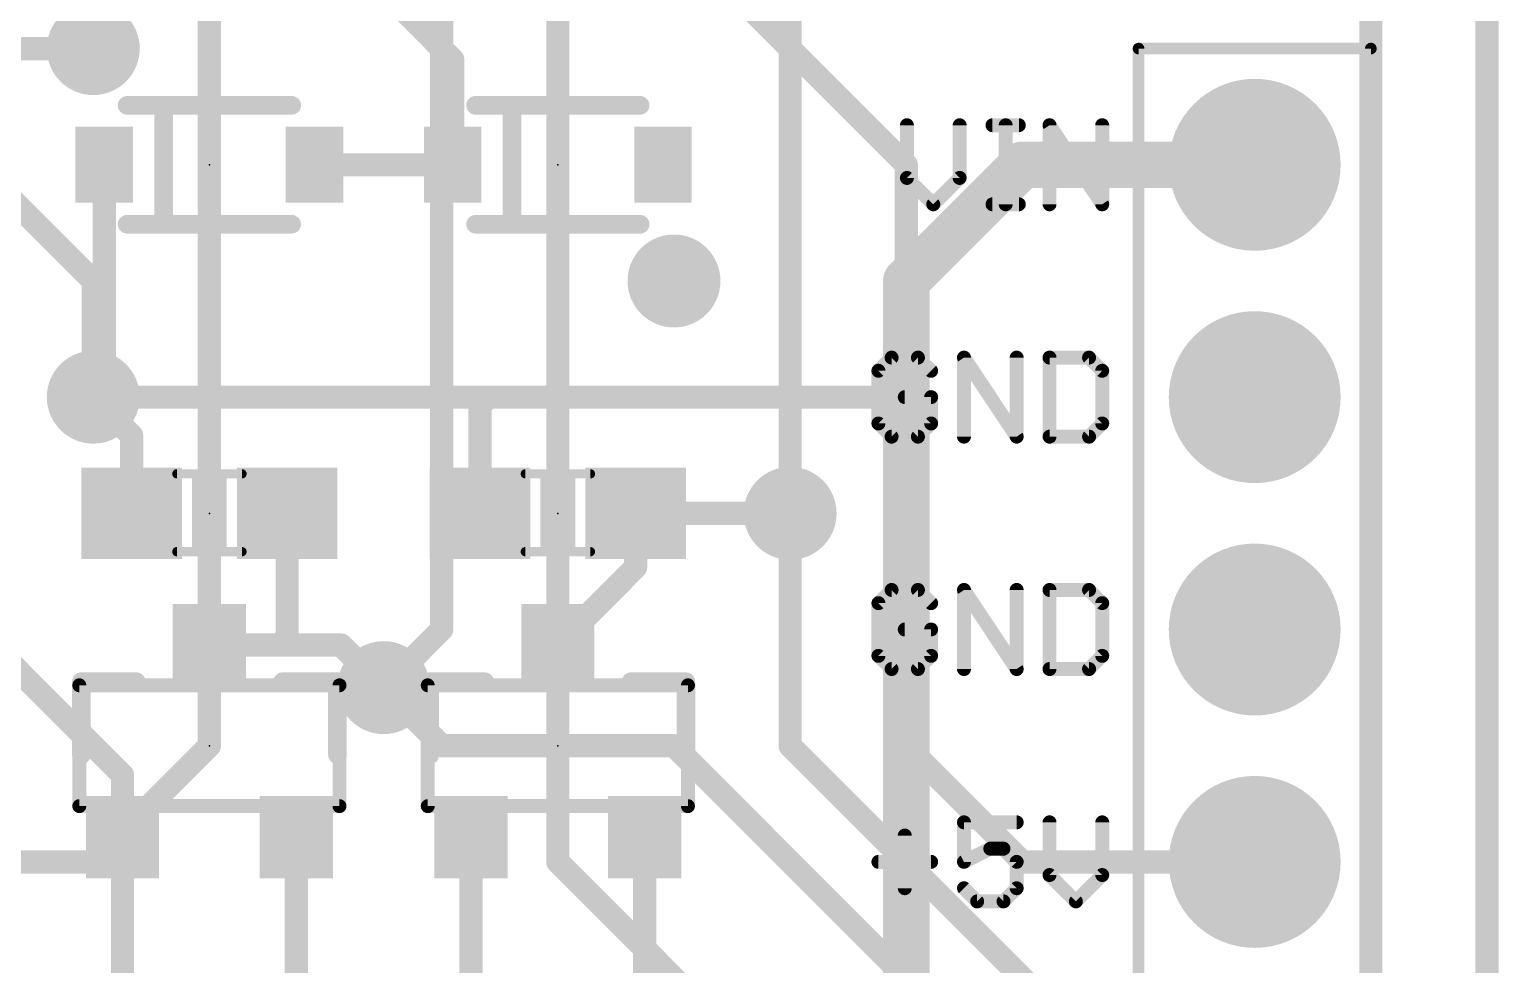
# Model space of a CAD drawing. Extents: x -29 to 78, y -28 to 63.
# Drawn here: x 37.4 to 53.47, y 28.09 to 38.31 of the extents above; entities that cross this region are included whole.
import ezdxf

# ---------------------------------------------------------------- set-up
doc = ezdxf.new("R2010")
doc.units = 0
for name, color, linetype in [('1', 12, 'CONTINUOUS'), ('16', 132, 'CONTINUOUS'), ('17', 110, 'CONTINUOUS'), ('18', 110, 'CONTINUOUS'), ('20', 53, 'CONTINUOUS'), ('21', 41, 'CONTINUOUS'), ('23', 53, 'CONTINUOUS'), ('51', 53, 'CONTINUOUS')]:
    doc.layers.add(name, color=color, linetype=linetype)

# ---------------------------------------------------------------- blocks, each defined once
blk = doc.blocks.new('RECT')
blk.add_solid([(-0.5, -0.5), (0.5, -0.5), (-0.5, 0.5), (0.5, 0.5)])
blk = doc.blocks.new('ROUNDP')
at = {"const_width": 0.5}
blk.add_lwpolyline([(0, -0.25, 1), (0, 0.25, 1), (0, -0.25)], format="xyb", dxfattribs=at)
blk = doc.blocks.new('ROUNDV')
at = {"const_width": 0.5}
blk.add_lwpolyline([(0, -0.25, 1), (0, 0.25, 1), (0, -0.25)], format="xyb", dxfattribs=at)

msp = doc.modelspace()

# ---------------------------------------------------------------- linework, layer by layer
at = {"layer": '1', "const_width": 0.254}
for points in [[(53.34, 59.69), (53.34, 0)], [(41.49, 38.52), (42.03, 37.98)], [(45.3, 38.52), (46.99, 36.83)], [(37.211, 38.1), (38.1, 38.1)], [(42.03, 37.98), (42.03, 36.83)], [(38.22, 36.83), (38.22, 34.41)], [(42.03, 36.83), (40.52, 36.83)], [(46.99, 36.83), (46.99, 34.29)], [(38.22, 34.41), (38.1, 34.29)], [(42.418, 34.29), (38.1, 34.29)], [(38.52, 33.87), (38.1, 34.29)], [(42.33, 34.202), (42.418, 34.29)], [(46.99, 34.29), (42.418, 34.29)], [(46.99, 34.29), (46.99, 30.48)], [(42.33, 33.02), (42.33, 34.202)], [(38.52, 33.02), (38.52, 33.87)], [(40.22, 33.02), (40.22, 31.668)], [(42.33, 33.02), (42.33, 32.981)], [(44.03, 33.02), (45.72, 33.02)], [(44.03, 33.02), (44.03, 32.43)], [(45.72, 30.48), (45.72, 33.02)], [(44.03, 32.43), (43.18, 31.58)], [(38.42, 30.16), (36.83, 31.75)], [(39.37, 31.58), (40.132, 31.58)], [(40.22, 31.668), (40.132, 31.58)], [(40.132, 31.58), (40.81, 31.58)], [(40.81, 31.58), (41.275, 31.115)], [(41.91, 30.48), (41.275, 31.115)], [(44.45, 30.48), (41.91, 30.48)], [(48.26, 26.67), (44.45, 30.48)], [(48.895, 27.305), (45.72, 30.48)], [(46.99, 30.48), (48.26, 29.21)], [(38.42, 29.48), (38.42, 30.16)], [(38.42, 29.48), (38.42, 26.77)], [(40.32, 29.48), (40.32, 26.77)], [(42.23, 29.48), (42.23, 26.77)], [(44.13, 29.48), (44.13, 26.77)], [(48.26, 29.21), (50.8, 29.21)]]:
    msp.add_lwpolyline(points, dxfattribs=at)
at = {"layer": '1', "const_width": 0.127}
for points in [[(38.1, 38.0365, 1), (38.1, 38.1635)], [(42.0935, 37.98, 1), (41.9665, 37.98)], [(41.9851, 37.9351, 1), (42.0749, 38.0249)], [(38.2835, 36.83, 1), (38.1565, 36.83)], [(40.52, 36.8935, 1), (40.52, 36.7665)], [(42.03, 36.7665, 1), (42.03, 36.8935)], [(47.0535, 36.83, 1), (46.9265, 36.83)], [(41.9665, 36.83, 1), (42.0935, 36.83)], [(46.9451, 36.7851, 1), (47.0349, 36.8749)], [(38.1, 34.3535, 1), (38.1, 34.2265)], [(38.1449, 34.3349, 1), (38.0551, 34.2451)], [(38.0551, 34.3349, 1), (38.1449, 34.2451)], [(38.1565, 34.41, 1), (38.2835, 34.41)], [(38.2649, 34.3651, 1), (38.1751, 34.4549)], [(42.418, 34.3535, 1), (42.418, 34.2265)], [(42.4629, 34.2451, 1), (42.3731, 34.3349)], [(42.418, 34.2265, 1), (42.418, 34.3535)], [(47.0535, 34.29, 1), (46.9265, 34.29)], [(46.99, 34.2265, 1), (46.99, 34.3535)], [(42.3935, 34.202, 1), (42.2665, 34.202)], [(42.2851, 34.2469, 1), (42.3749, 34.1571)], [(46.9265, 34.29, 1), (47.0535, 34.29)], [(38.5835, 33.87, 1), (38.4565, 33.87)], [(38.4751, 33.8251, 1), (38.5649, 33.9149)], [(40.2835, 33.02, 1), (40.1565, 33.02)], [(42.3935, 33.02, 1), (42.2665, 33.02)], [(44.03, 33.0835, 1), (44.03, 32.9565)], [(44.0935, 33.02, 1), (43.9665, 33.02)], [(45.7835, 33.02, 1), (45.6565, 33.02)], [(45.72, 32.9565, 1), (45.72, 33.0835)], [(38.4565, 33.02, 1), (38.5835, 33.02)], [(42.2665, 33.02, 1), (42.3935, 33.02)], [(42.2665, 32.981, 1), (42.3935, 32.981)], [(43.9665, 32.43, 1), (44.0935, 32.43)], [(44.0749, 32.3851, 1), (43.9851, 32.4749)], [(39.37, 31.6435, 1), (39.37, 31.5165)], [(40.132, 31.6435, 1), (40.132, 31.5165)], [(40.0871, 31.6249, 1), (40.1769, 31.5351)], [(40.132, 31.5165, 1), (40.132, 31.6435)], [(40.1565, 31.668, 1), (40.2835, 31.668)], [(40.2649, 31.6231, 1), (40.1751, 31.7129)], [(40.8549, 31.6249, 1), (40.7651, 31.5351)], [(40.81, 31.5165, 1), (40.81, 31.6435)], [(43.1351, 31.6249, 1), (43.2249, 31.5351)], [(41.3199, 31.1599, 1), (41.2301, 31.0701)], [(41.2301, 31.0701, 1), (41.3199, 31.1599)], [(41.91, 30.5435, 1), (41.91, 30.4165)], [(41.8651, 30.4351, 1), (41.9549, 30.5249)], [(44.4949, 30.5249, 1), (44.4051, 30.4351)], [(44.45, 30.4165, 1), (44.45, 30.5435)], [(45.7649, 30.5249, 1), (45.6751, 30.4351)], [(45.6565, 30.48, 1), (45.7835, 30.48)], [(47.0349, 30.5249, 1), (46.9451, 30.4351)], [(46.9265, 30.48, 1), (47.0535, 30.48)], [(38.4835, 30.16, 1), (38.3565, 30.16)], [(38.3751, 30.1151, 1), (38.4649, 30.2049)], [(38.4835, 29.48, 1), (38.3565, 29.48)], [(40.3835, 29.48, 1), (40.2565, 29.48)], [(42.2935, 29.48, 1), (42.1665, 29.48)], [(44.1935, 29.48, 1), (44.0665, 29.48)], [(38.3565, 29.48, 1), (38.4835, 29.48)], [(48.26, 29.2735, 1), (48.26, 29.1465)], [(48.2151, 29.1651, 1), (48.3049, 29.2549)], [(50.8, 29.1465, 1), (50.8, 29.2735)]]:
    msp.add_lwpolyline(points, format="xyb", dxfattribs=at)
at = {"layer": '16'}
for points, const_width in [([(53.34, 59.69), (53.34, 0)], 0.254), ([(41.91, 50.8), (41.91, 31.75)], 0.254), ([(45.72, 50.8), (45.72, 33.02)], 0.254), ([(43.18, 46.99), (43.18, 29.21)], 0.254), ([(52.07, 45.72), (52.07, 18.415)], 0.254), ([(39.37, 40.64), (39.37, 30.48)], 0.254), ([(36.83, 36.83), (38.1, 35.56)], 0.254), ([(48.26, 36.83), (46.99, 35.56)], 0.508), ([(50.8, 36.83), (48.26, 36.83)], 0.508), ([(38.1, 35.56), (38.1, 34.29)], 0.254), ([(46.99, 35.56), (46.99, 21.59)], 0.508), ([(41.91, 31.75), (41.275, 31.115)], 0.254), ([(39.37, 30.48), (38.1, 29.21)], 0.254), ([(38.1, 29.21), (36.83, 29.21)], 0.254), ([(43.18, 29.21), (45.72, 26.67)], 0.254)]:
    msp.add_lwpolyline(points, dxfattribs=dict(at, const_width=const_width))
for points, const_width in [([(48.26, 36.957, 1), (48.26, 36.703)], 0.254), ([(48.3498, 36.7402, 1), (48.1702, 36.9198)], 0.254), ([(50.8, 36.703, 1), (50.8, 36.957)], 0.254), ([(38.1635, 35.56, 1), (38.0365, 35.56)], 0.127), ([(38.0551, 35.5151, 1), (38.1449, 35.6049)], 0.127), ([(47.117, 35.56, 1), (46.863, 35.56)], 0.254), ([(46.9002, 35.6498, 1), (47.0798, 35.4702)], 0.254), ([(38.0365, 34.29, 1), (38.1635, 34.29)], 0.127), ([(45.6565, 33.02, 1), (45.7835, 33.02)], 0.127), ([(41.8465, 31.75, 1), (41.9735, 31.75)], 0.127), ([(41.9549, 31.7051, 1), (41.8651, 31.7949)], 0.127), ([(41.2301, 31.1599, 1), (41.3199, 31.0701)], 0.127), ([(39.3065, 30.48, 1), (39.4335, 30.48)], 0.127), ([(39.4149, 30.4351, 1), (39.3251, 30.5249)], 0.127), ([(38.0551, 29.2549, 1), (38.1449, 29.1651)], 0.127), ([(38.1, 29.1465, 1), (38.1, 29.2735)], 0.127), ([(43.2249, 29.2549, 1), (43.1351, 29.1651)], 0.127), ([(43.1165, 29.21, 1), (43.2435, 29.21)], 0.127)]:
    msp.add_lwpolyline(points, format="xyb", dxfattribs=dict(at, const_width=const_width))
at = {"layer": '20', "const_width": 0.2032}
msp.add_lwpolyline([(53.34, 2.54), (53.34, 57.15)], dxfattribs=at)
at = {"layer": '21'}
for points, const_width in [([(38.47, 37.48), (38.87, 37.48)], 0.2032), ([(38.87, 37.48), (40.27, 37.48)], 0.2032), ([(38.87, 37.48), (38.87, 36.18)], 0.2032), ([(42.28, 37.48), (42.68, 37.48)], 0.2032), ([(42.68, 37.48), (44.08, 37.48)], 0.2032), ([(42.68, 37.48), (42.68, 36.18)], 0.2032), ([(46.9972, 37.2625), (46.9972, 36.6863)], 0.1524), ([(47.5734, 36.6863), (47.5734, 37.2625)], 0.1524), ([(47.9327, 37.2625), (48.2208, 37.2625)], 0.1524), ([(48.0768, 36.3982), (48.0768, 37.2625)], 0.1524), ([(48.5564, 36.3982), (48.5564, 37.2625)], 0.1524), ([(48.5564, 37.2625), (49.1326, 36.3982)], 0.1524), ([(49.1326, 36.3982), (49.1326, 37.2625)], 0.1524), ([(46.9972, 36.6863), (47.2853, 36.3982)], 0.1524), ([(47.2853, 36.3982), (47.5734, 36.6863)], 0.1524), ([(47.9327, 36.3982), (48.2208, 36.3982)], 0.1524), ([(38.47, 36.18), (38.87, 36.18)], 0.2032), ([(38.87, 36.18), (40.27, 36.18)], 0.2032), ([(42.28, 36.18), (42.68, 36.18)], 0.2032), ([(42.68, 36.18), (44.08, 36.18)], 0.2032), ([(46.8294, 34.7225), (46.6853, 34.5785)], 0.1524), ([(47.1175, 34.7225), (46.8294, 34.7225)], 0.1524), ([(47.2616, 34.5785), (47.1175, 34.7225)], 0.1524), ([(47.6209, 33.8582), (47.6209, 34.7225)], 0.1524), ([(47.6209, 34.7225), (48.1971, 33.8582)], 0.1524), ([(48.1971, 33.8582), (48.1971, 34.7225)], 0.1524), ([(48.5564, 34.7225), (48.5564, 33.8582)], 0.1524), ([(48.9886, 34.7225), (48.5564, 34.7225)], 0.1524), ([(49.1326, 34.5785), (48.9886, 34.7225)], 0.1524), ([(46.6853, 34.5785), (46.6853, 34.0023)], 0.1524), ([(49.1326, 34.0023), (49.1326, 34.5785)], 0.1524), ([(47.2616, 34.2904), (46.9735, 34.2904)], 0.1524), ([(47.2616, 34.0023), (47.2616, 34.2904)], 0.1524), ([(46.6853, 34.0023), (46.8294, 33.8582)], 0.1524), ([(47.1175, 33.8582), (47.2616, 34.0023)], 0.1524), ([(48.9886, 33.8582), (49.1326, 34.0023)], 0.1524), ([(46.8294, 33.8582), (47.1175, 33.8582)], 0.1524), ([(48.5564, 33.8582), (48.9886, 33.8582)], 0.1524), ([(46.8294, 32.1825), (46.6853, 32.0385)], 0.1524), ([(47.1175, 32.1825), (46.8294, 32.1825)], 0.1524), ([(47.2616, 32.0385), (47.1175, 32.1825)], 0.1524), ([(47.6209, 31.3182), (47.6209, 32.1825)], 0.1524), ([(47.6209, 32.1825), (48.1971, 31.3182)], 0.1524), ([(48.1971, 31.3182), (48.1971, 32.1825)], 0.1524), ([(48.5564, 32.1825), (48.5564, 31.3182)], 0.1524), ([(48.9886, 32.1825), (48.5564, 32.1825)], 0.1524), ([(49.1326, 32.0385), (48.9886, 32.1825)], 0.1524), ([(46.6853, 32.0385), (46.6853, 31.4623)], 0.1524), ([(49.1326, 31.4623), (49.1326, 32.0385)], 0.1524), ([(47.2616, 31.7504), (46.9735, 31.7504)], 0.1524), ([(47.2616, 31.4623), (47.2616, 31.7504)], 0.1524), ([(46.6853, 31.4623), (46.8294, 31.3182)], 0.1524), ([(47.1175, 31.3182), (47.2616, 31.4623)], 0.1524), ([(48.9886, 31.3182), (49.1326, 31.4623)], 0.1524), ([(46.8294, 31.3182), (47.1175, 31.3182)], 0.1524), ([(48.5564, 31.3182), (48.9886, 31.3182)], 0.1524), ([(38.57, 31.18), (37.97, 31.18)], 0.2032), ([(37.97, 31.18), (37.97, 30.38)], 0.2032), ([(40.17, 31.18), (40.77, 31.18)], 0.2032), ([(40.77, 31.18), (40.77, 30.38)], 0.2032), ([(42.38, 31.18), (41.78, 31.18)], 0.2032), ([(41.78, 31.18), (41.78, 30.38)], 0.2032), ([(43.98, 31.18), (44.58, 31.18)], 0.2032), ([(44.58, 31.18), (44.58, 30.38)], 0.2032), ([(46.9735, 29.4985), (46.9735, 28.9223)], 0.1524), ([(48.1971, 29.6425), (47.6209, 29.6425)], 0.1524), ([(47.6209, 29.6425), (47.6209, 29.2104)], 0.1524), ([(48.5564, 29.6425), (48.5564, 29.0663)], 0.1524), ([(49.1326, 29.0663), (49.1326, 29.6425)], 0.1524), ([(47.6209, 29.2104), (47.909, 29.3544)], 0.1524), ([(47.909, 29.3544), (48.053, 29.3544)], 0.1524), ([(48.053, 29.3544), (48.1971, 29.2104)], 0.1524), ([(46.6853, 29.2104), (47.2616, 29.2104)], 0.1524), ([(48.1971, 29.2104), (48.1971, 28.9223)], 0.1524), ([(48.5564, 29.0663), (48.8445, 28.7782)], 0.1524), ([(48.8445, 28.7782), (49.1326, 29.0663)], 0.1524), ([(47.7649, 28.7782), (47.6209, 28.9223)], 0.1524), ([(48.1971, 28.9223), (48.053, 28.7782)], 0.1524), ([(48.053, 28.7782), (47.7649, 28.7782)], 0.1524)]:
    msp.add_lwpolyline(points, dxfattribs=dict(at, const_width=const_width))
for points, const_width in [([(38.47, 37.5308, 1), (38.47, 37.4292)], 0.1016), ([(38.87, 37.5308, 1), (38.87, 37.4292)], 0.1016), ([(38.9208, 37.48, 1), (38.8192, 37.48)], 0.1016), ([(38.87, 37.4292, 1), (38.87, 37.5308)], 0.1016), ([(40.27, 37.4292, 1), (40.27, 37.5308)], 0.1016), ([(42.28, 37.5308, 1), (42.28, 37.4292)], 0.1016), ([(42.68, 37.5308, 1), (42.68, 37.4292)], 0.1016), ([(42.7308, 37.48, 1), (42.6292, 37.48)], 0.1016), ([(42.68, 37.4292, 1), (42.68, 37.5308)], 0.1016), ([(44.08, 37.4292, 1), (44.08, 37.5308)], 0.1016), ([(47.0353, 37.2625, 1), (46.9591, 37.2625)], 0.0762), ([(47.6115, 37.2625, 1), (47.5353, 37.2625)], 0.0762), ([(47.9327, 37.3006, 1), (47.9327, 37.2244)], 0.0762), ([(48.1149, 37.2625, 1), (48.0387, 37.2625)], 0.0762), ([(48.2208, 37.2244, 1), (48.2208, 37.3006)], 0.0762), ([(48.5881, 37.2837, 1), (48.5247, 37.2414)], 0.0762), ([(48.5945, 37.2625, 1), (48.5183, 37.2625)], 0.0762), ([(49.1707, 37.2625, 1), (49.0945, 37.2625)], 0.0762), ([(47.0241, 36.7133, 1), (46.9702, 36.6594)], 0.0762), ([(46.9591, 36.6863, 1), (47.0353, 36.6863)], 0.0762), ([(47.5353, 36.6863, 1), (47.6115, 36.6863)], 0.0762), ([(47.6003, 36.6594, 1), (47.5465, 36.7133)], 0.0762), ([(47.9327, 36.4363, 1), (47.9327, 36.3601)], 0.0762), ([(48.2208, 36.3601, 1), (48.2208, 36.4363)], 0.0762), ([(47.2584, 36.4251, 1), (47.3122, 36.3713)], 0.0762), ([(47.2584, 36.3713, 1), (47.3122, 36.4251)], 0.0762), ([(48.0387, 36.3982, 1), (48.1149, 36.3982)], 0.0762), ([(48.5183, 36.3982, 1), (48.5945, 36.3982)], 0.0762), ([(49.0945, 36.3982, 1), (49.1707, 36.3982)], 0.0762), ([(49.1009, 36.3771, 1), (49.1643, 36.4193)], 0.0762), ([(38.47, 36.2308, 1), (38.47, 36.1292)], 0.1016), ([(38.87, 36.2308, 1), (38.87, 36.1292)], 0.1016), ([(38.8192, 36.18, 1), (38.9208, 36.18)], 0.1016), ([(38.87, 36.1292, 1), (38.87, 36.2308)], 0.1016), ([(40.27, 36.1292, 1), (40.27, 36.2308)], 0.1016), ([(42.28, 36.2308, 1), (42.28, 36.1292)], 0.1016), ([(42.68, 36.2308, 1), (42.68, 36.1292)], 0.1016), ([(42.6292, 36.18, 1), (42.7308, 36.18)], 0.1016), ([(42.68, 36.1292, 1), (42.68, 36.2308)], 0.1016), ([(44.08, 36.1292, 1), (44.08, 36.2308)], 0.1016), ([(46.8294, 34.7606, 1), (46.8294, 34.6844)], 0.0762), ([(46.8563, 34.6956, 1), (46.8025, 34.7495)], 0.0762), ([(47.1445, 34.7495, 1), (47.0906, 34.6956)], 0.0762), ([(47.1175, 34.6844, 1), (47.1175, 34.7606)], 0.0762), ([(47.6526, 34.7437, 1), (47.5892, 34.7014)], 0.0762), ([(47.659, 34.7225, 1), (47.5828, 34.7225)], 0.0762), ([(48.2352, 34.7225, 1), (48.159, 34.7225)], 0.0762), ([(48.5945, 34.7225, 1), (48.5183, 34.7225)], 0.0762), ([(48.5564, 34.7606, 1), (48.5564, 34.6844)], 0.0762), ([(49.0155, 34.7495, 1), (48.9616, 34.6956)], 0.0762), ([(48.9886, 34.6844, 1), (48.9886, 34.7606)], 0.0762), ([(46.7234, 34.5785, 1), (46.6472, 34.5785)], 0.0762), ([(46.6584, 34.6054, 1), (46.7123, 34.5515)], 0.0762), ([(47.2346, 34.5515, 1), (47.2885, 34.6054)], 0.0762), ([(49.1707, 34.5785, 1), (49.0945, 34.5785)], 0.0762), ([(49.1057, 34.5515, 1), (49.1595, 34.6054)], 0.0762), ([(46.9735, 34.3285, 1), (46.9735, 34.2523)], 0.0762), ([(47.2997, 34.2904, 1), (47.2235, 34.2904)], 0.0762), ([(47.2616, 34.2523, 1), (47.2616, 34.3285)], 0.0762), ([(46.7123, 34.0292, 1), (46.6584, 33.9753)], 0.0762), ([(47.2885, 33.9753, 1), (47.2346, 34.0292)], 0.0762), ([(49.1595, 33.9753, 1), (49.1057, 34.0292)], 0.0762), ([(46.6472, 34.0023, 1), (46.7234, 34.0023)], 0.0762), ([(46.8294, 33.8963, 1), (46.8294, 33.8201)], 0.0762), ([(46.8025, 33.8313, 1), (46.8563, 33.8851)], 0.0762), ([(47.0906, 33.8851, 1), (47.1445, 33.8313)], 0.0762), ([(47.1175, 33.8201, 1), (47.1175, 33.8963)], 0.0762), ([(47.2235, 34.0023, 1), (47.2997, 34.0023)], 0.0762), ([(48.1654, 33.8371, 1), (48.2288, 33.8793)], 0.0762), ([(48.5564, 33.8963, 1), (48.5564, 33.8201)], 0.0762), ([(48.9616, 33.8851, 1), (49.0155, 33.8313)], 0.0762), ([(48.9886, 33.8201, 1), (48.9886, 33.8963)], 0.0762), ([(49.0945, 34.0023, 1), (49.1707, 34.0023)], 0.0762), ([(47.5828, 33.8582, 1), (47.659, 33.8582)], 0.0762), ([(48.159, 33.8582, 1), (48.2352, 33.8582)], 0.0762), ([(48.5183, 33.8582, 1), (48.5945, 33.8582)], 0.0762), ([(46.8294, 32.2206, 1), (46.8294, 32.1444)], 0.0762), ([(46.8563, 32.1556, 1), (46.8025, 32.2095)], 0.0762), ([(47.1445, 32.2095, 1), (47.0906, 32.1556)], 0.0762), ([(47.1175, 32.1444, 1), (47.1175, 32.2206)], 0.0762), ([(47.6526, 32.2037, 1), (47.5892, 32.1614)], 0.0762), ([(47.659, 32.1825, 1), (47.5828, 32.1825)], 0.0762), ([(48.2352, 32.1825, 1), (48.159, 32.1825)], 0.0762), ([(48.5945, 32.1825, 1), (48.5183, 32.1825)], 0.0762), ([(48.5564, 32.2206, 1), (48.5564, 32.1444)], 0.0762), ([(49.0155, 32.2095, 1), (48.9616, 32.1556)], 0.0762), ([(48.9886, 32.1444, 1), (48.9886, 32.2206)], 0.0762), ([(46.7234, 32.0385, 1), (46.6472, 32.0385)], 0.0762), ([(46.6584, 32.0654, 1), (46.7123, 32.0115)], 0.0762), ([(47.2346, 32.0115, 1), (47.2885, 32.0654)], 0.0762), ([(49.1707, 32.0385, 1), (49.0945, 32.0385)], 0.0762), ([(49.1057, 32.0115, 1), (49.1595, 32.0654)], 0.0762), ([(46.9735, 31.7885, 1), (46.9735, 31.7123)], 0.0762), ([(47.2997, 31.7504, 1), (47.2235, 31.7504)], 0.0762), ([(47.2616, 31.7123, 1), (47.2616, 31.7885)], 0.0762), ([(46.7123, 31.4892, 1), (46.6584, 31.4353)], 0.0762), ([(46.6472, 31.4623, 1), (46.7234, 31.4623)], 0.0762), ([(47.2235, 31.4623, 1), (47.2997, 31.4623)], 0.0762), ([(47.2885, 31.4353, 1), (47.2346, 31.4892)], 0.0762), ([(49.0945, 31.4623, 1), (49.1707, 31.4623)], 0.0762), ([(49.1595, 31.4353, 1), (49.1057, 31.4892)], 0.0762), ([(46.8294, 31.3563, 1), (46.8294, 31.2801)], 0.0762), ([(46.8025, 31.2913, 1), (46.8563, 31.3451)], 0.0762), ([(47.0906, 31.3451, 1), (47.1445, 31.2913)], 0.0762), ([(47.1175, 31.2801, 1), (47.1175, 31.3563)], 0.0762), ([(47.5828, 31.3182, 1), (47.659, 31.3182)], 0.0762), ([(48.159, 31.3182, 1), (48.2352, 31.3182)], 0.0762), ([(48.1654, 31.2971, 1), (48.2288, 31.3393)], 0.0762), ([(48.5564, 31.3563, 1), (48.5564, 31.2801)], 0.0762), ([(48.5183, 31.3182, 1), (48.5945, 31.3182)], 0.0762), ([(48.9616, 31.3451, 1), (49.0155, 31.2913)], 0.0762), ([(48.9886, 31.2801, 1), (48.9886, 31.3563)], 0.0762), ([(37.97, 31.2308, 1), (37.97, 31.1292)], 0.1016), ([(38.0208, 31.18, 1), (37.9192, 31.18)], 0.1016), ([(38.57, 31.1292, 1), (38.57, 31.2308)], 0.1016), ([(40.17, 31.2308, 1), (40.17, 31.1292)], 0.1016), ([(40.8208, 31.18, 1), (40.7192, 31.18)], 0.1016), ([(40.77, 31.1292, 1), (40.77, 31.2308)], 0.1016), ([(41.78, 31.2308, 1), (41.78, 31.1292)], 0.1016), ([(41.8308, 31.18, 1), (41.7292, 31.18)], 0.1016), ([(42.38, 31.1292, 1), (42.38, 31.2308)], 0.1016), ([(43.98, 31.2308, 1), (43.98, 31.1292)], 0.1016), ([(44.6308, 31.18, 1), (44.5292, 31.18)], 0.1016), ([(44.58, 31.1292, 1), (44.58, 31.2308)], 0.1016), ([(37.9192, 30.38, 1), (38.0208, 30.38)], 0.1016), ([(40.7192, 30.38, 1), (40.8208, 30.38)], 0.1016), ([(41.7292, 30.38, 1), (41.8308, 30.38)], 0.1016), ([(44.5292, 30.38, 1), (44.6308, 30.38)], 0.1016), ([(47.0116, 29.4985, 1), (46.9354, 29.4985)], 0.0762), ([(47.6209, 29.6806, 1), (47.6209, 29.6044)], 0.0762), ([(47.659, 29.6425, 1), (47.5828, 29.6425)], 0.0762), ([(48.1971, 29.6044, 1), (48.1971, 29.6806)], 0.0762), ([(48.5945, 29.6425, 1), (48.5183, 29.6425)], 0.0762), ([(49.1707, 29.6425, 1), (49.0945, 29.6425)], 0.0762), ([(47.909, 29.3925, 1), (47.909, 29.3163)], 0.0762), ([(47.926, 29.3203, 1), (47.8919, 29.3885)], 0.0762), ([(48.08, 29.3814, 1), (48.0261, 29.3275)], 0.0762), ([(48.053, 29.3163, 1), (48.053, 29.3925)], 0.0762), ([(46.6853, 29.2485, 1), (46.6853, 29.1723)], 0.0762), ([(47.2616, 29.1723, 1), (47.2616, 29.2485)], 0.0762), ([(47.6038, 29.2444, 1), (47.6379, 29.1763)], 0.0762), ([(47.5828, 29.2104, 1), (47.659, 29.2104)], 0.0762), ([(48.2352, 29.2104, 1), (48.159, 29.2104)], 0.0762), ([(48.1701, 29.1834, 1), (48.224, 29.2373)], 0.0762), ([(48.5833, 29.0933, 1), (48.5294, 29.0394)], 0.0762), ([(48.5183, 29.0663, 1), (48.5945, 29.0663)], 0.0762), ([(49.0945, 29.0663, 1), (49.1707, 29.0663)], 0.0762), ([(49.1595, 29.0394, 1), (49.1057, 29.0933)], 0.0762), ([(46.9354, 28.9223, 1), (47.0116, 28.9223)], 0.0762), ([(47.6478, 28.9492, 1), (47.5939, 28.8953)], 0.0762), ([(48.159, 28.9223, 1), (48.2352, 28.9223)], 0.0762), ([(48.224, 28.8953, 1), (48.1701, 28.9492)], 0.0762), ([(47.7649, 28.8163, 1), (47.7649, 28.7401)], 0.0762), ([(47.738, 28.7513, 1), (47.7919, 28.8051)], 0.0762), ([(48.0261, 28.8051, 1), (48.08, 28.7513)], 0.0762), ([(48.053, 28.7401, 1), (48.053, 28.8163)], 0.0762), ([(48.8176, 28.8051, 1), (48.8714, 28.7513)], 0.0762), ([(48.8176, 28.7513, 1), (48.8714, 28.8051)], 0.0762)]:
    msp.add_lwpolyline(points, format="xyb", dxfattribs=dict(at, const_width=const_width))
at = {"layer": '23'}
for p in [(39.37, 36.83), (43.18, 36.83), (39.37, 33.02), (43.18, 33.02), (39.37, 30.48), (43.18, 30.48)]:
    msp.add_point(p, dxfattribs=at)
at = {"layer": '51'}
for points, const_width in [([(53.34, 2.54), (53.34, 57.15)], 0.254), ([(52.07, 38.1), (49.53, 38.1)], 0.127), ([(49.53, 38.1), (49.53, 17.78)], 0.127), ([(52.07, 17.78), (52.07, 38.1)], 0.127), ([(39.014, 33.452), (39.726, 33.452)], 0.1016), ([(42.824, 33.452), (43.536, 33.452)], 0.1016), ([(39.014, 32.601), (39.726, 32.601)], 0.1016), ([(42.824, 32.601), (43.536, 32.601)], 0.1016), ([(37.9476, 29.8196), (37.9476, 31.1404)], 0.1524), ([(37.9476, 31.1404), (40.7924, 31.1404)], 0.1524), ([(40.7924, 31.1404), (40.7924, 29.8196)], 0.1524), ([(41.7576, 29.8196), (41.7576, 31.1404)], 0.1524), ([(41.7576, 31.1404), (44.6024, 31.1404)], 0.1524), ([(44.6024, 31.1404), (44.6024, 29.8196)], 0.1524), ([(40.7924, 29.8196), (37.9476, 29.8196)], 0.1524), ([(44.6024, 29.8196), (41.7576, 29.8196)], 0.1524)]:
    msp.add_lwpolyline(points, dxfattribs=dict(at, const_width=const_width))
for points, const_width in [([(49.53, 38.1318, 1), (49.53, 38.0682)], 0.0635), ([(49.5618, 38.1, 1), (49.4982, 38.1)], 0.0635), ([(52.1018, 38.1, 1), (52.0382, 38.1)], 0.0635), ([(52.07, 38.0682, 1), (52.07, 38.1318)], 0.0635), ([(39.014, 33.4774, 1), (39.014, 33.4266)], 0.0508), ([(39.726, 33.4266, 1), (39.726, 33.4774)], 0.0508), ([(42.824, 33.4774, 1), (42.824, 33.4266)], 0.0508), ([(43.536, 33.4266, 1), (43.536, 33.4774)], 0.0508), ([(39.014, 32.6264, 1), (39.014, 32.5756)], 0.0508), ([(39.726, 32.5756, 1), (39.726, 32.6264)], 0.0508), ([(42.824, 32.6264, 1), (42.824, 32.5756)], 0.0508), ([(43.536, 32.5756, 1), (43.536, 32.6264)], 0.0508), ([(37.9857, 31.1404, 1), (37.9095, 31.1404)], 0.0762), ([(37.9476, 31.1785, 1), (37.9476, 31.1023)], 0.0762), ([(40.8305, 31.1404, 1), (40.7543, 31.1404)], 0.0762), ([(40.7924, 31.1023, 1), (40.7924, 31.1785)], 0.0762), ([(41.7957, 31.1404, 1), (41.7195, 31.1404)], 0.0762), ([(41.7576, 31.1785, 1), (41.7576, 31.1023)], 0.0762), ([(44.6405, 31.1404, 1), (44.5643, 31.1404)], 0.0762), ([(44.6024, 31.1023, 1), (44.6024, 31.1785)], 0.0762), ([(37.9476, 29.8577, 1), (37.9476, 29.7815)], 0.0762), ([(40.7924, 29.7815, 1), (40.7924, 29.8577)], 0.0762), ([(41.7576, 29.8577, 1), (41.7576, 29.7815)], 0.0762), ([(44.6024, 29.7815, 1), (44.6024, 29.8577)], 0.0762), ([(37.9095, 29.8196, 1), (37.9857, 29.8196)], 0.0762), ([(40.7543, 29.8196, 1), (40.8305, 29.8196)], 0.0762), ([(41.7195, 29.8196, 1), (41.7957, 29.8196)], 0.0762), ([(44.5643, 29.8196, 1), (44.6405, 29.8196)], 0.0762)]:
    msp.add_lwpolyline(points, format="xyb", dxfattribs=dict(at, const_width=const_width))

# ---------------------------------------------------------------- block references
at = {"layer": '1'}
for p, xscale, yscale in [((38.22, 36.83), 0.63, 0.83), ((40.52, 36.83), 0.63, 0.83), ((42.03, 36.83), 0.63, 0.83), ((44.33, 36.83), 0.63, 0.83), ((39.37, 31.58), 0.8, 0.9), ((43.18, 31.58), 0.8, 0.9), ((38.42, 29.48), 0.8, 0.9), ((40.32, 29.48), 0.8, 0.9), ((42.23, 29.48), 0.8, 0.9), ((44.13, 29.48), 0.8, 0.9)]:
    msp.add_blockref('RECT', p, dxfattribs=dict(at, xscale=xscale, yscale=yscale))
at = {"layer": '1', "xscale": 1.1}
for p in [(38.52, 33.02), (40.22, 33.02), (42.33, 33.02), (44.03, 33.02)]:
    msp.add_blockref('RECT', p, dxfattribs=at)
at = {"layer": '17', "xscale": 1.8796, "yscale": 1.8796, "rotation": 90}
for p in [(50.8, 36.83), (50.8, 36.83), (50.8, 34.29), (50.8, 34.29), (50.8, 31.75), (50.8, 31.75), (50.8, 29.21), (50.8, 29.21)]:
    msp.add_blockref('ROUNDP', p, dxfattribs=at)
at = {"layer": '18', "xscale": 1.016, "yscale": 1.016}
for p in [(38.1, 38.1), (38.1, 38.1), (44.45, 35.56), (44.45, 35.56), (38.1, 34.29), (38.1, 34.29), (45.72, 33.02), (45.72, 33.02), (41.275, 31.115), (41.275, 31.115)]:
    msp.add_blockref('ROUNDV', p, dxfattribs=at)
at = {"layer": '21', "xscale": 0.381, "yscale": 0.762}
for p in [(39.37, 33.02), (43.18, 33.02)]:
    msp.add_blockref('RECT', p, dxfattribs=at)
at = {"layer": '51', "xscale": 0.5001, "yscale": 0.95}
for p in [(38.7818, 33.0251), (39.9503, 33.0251), (42.5919, 33.0251), (43.7602, 33.0251)]:
    msp.add_blockref('RECT', p, dxfattribs=at)

doc.saveas('drawing.dxf')
